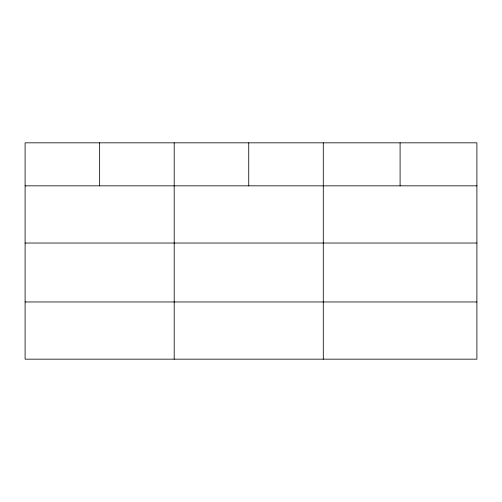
<?xml version="1.0" encoding="UTF-8"?>
<svg xmlns="http://www.w3.org/2000/svg" width="502" height="502" viewBox="0 0 502 502"><rect width="100%" height="100%" fill="white"/><g stroke="black" fill="none" stroke-linecap="round" stroke-linejoin="round"><path stroke-width="0.75" d="M476.9 243.037L476.9 142.832L25.1 142.832L25.1 359.168L476.9 359.168L476.9 243.037L25.1 243.037M25.1 185.834L476.9 185.834M25.1 301.966L476.9 301.966M400.094 142.832L400.094 185.834M323.288 142.832L323.288 359.168M248.741 142.832L248.741 185.834M174.194 142.832L174.194 359.168M99.647 142.832L99.647 185.834"/></g></svg>
